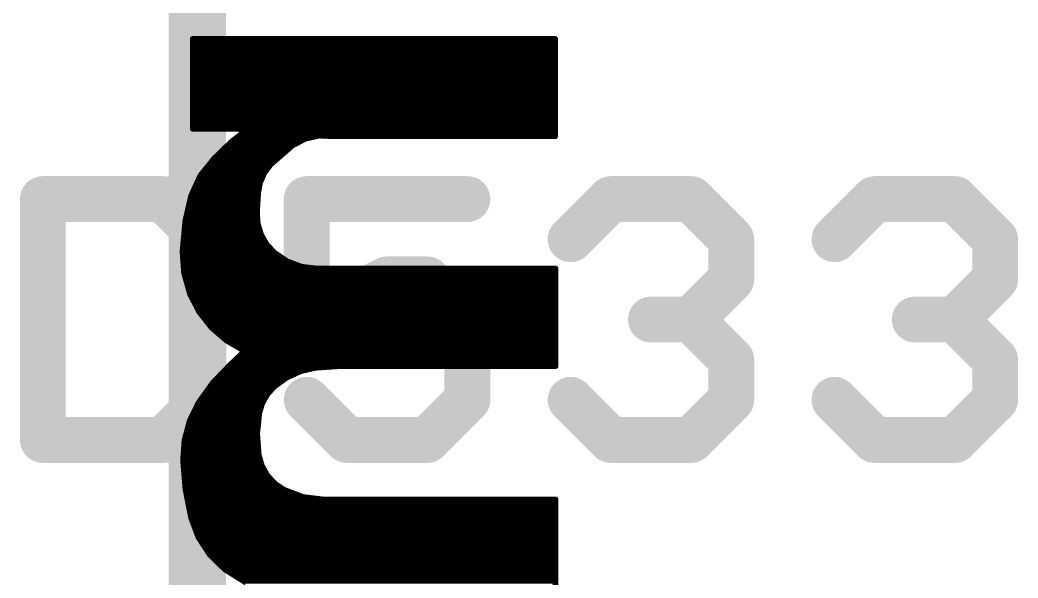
# Model space of a CAD drawing. Extents: x -4.1 to 20.4, y -14 to 28.1.
# Drawn here: x 7.977 to 12.4, y 3.899 to 6.373 of the extents above; entities that cross this region are included whole.
import ezdxf

# ---------------------------------------------------------------- set-up
doc = ezdxf.new("R2010")
doc.units = 0
for name, color, linetype in [('1', 12, 'CONTINUOUS'), ('21', 41, 'CONTINUOUS'), ('22', 40, 'CONTINUOUS')]:
    doc.layers.add(name, color=color, linetype=linetype)

msp = doc.modelspace()

# ---------------------------------------------------------------- linework, layer by layer
at = {"layer": '1', "const_width": 0.254}
msp.add_lwpolyline([(8.763, 11.43), (8.763, 2.413)], dxfattribs=at)
at = {"layer": '21', "const_width": 0.2032}
for points in [[(8.0782, 5.5788), (8.0782, 4.511)], [(8.6121, 5.5788), (8.0782, 5.5788)], [(8.79, 5.4008), (8.6121, 5.5788)], [(9.9594, 5.5788), (9.2476, 5.5788)], [(9.2476, 5.5788), (9.2476, 5.0449)], [(10.417, 5.4008), (10.5949, 5.5788)], [(10.5949, 5.5788), (10.9508, 5.5788)], [(10.9508, 5.5788), (11.1288, 5.4008)], [(11.5864, 5.4008), (11.7643, 5.5788)], [(11.7643, 5.5788), (12.1202, 5.5788)], [(12.1202, 5.5788), (12.2982, 5.4008)], [(8.79, 4.689), (8.79, 5.4008)], [(11.1288, 5.4008), (11.1288, 5.2229)], [(12.2982, 5.4008), (12.2982, 5.2229)], [(9.2476, 5.0449), (9.6035, 5.2229)], [(9.6035, 5.2229), (9.7815, 5.2229)], [(9.7815, 5.2229), (9.9594, 5.0449)], [(11.1288, 5.2229), (10.9508, 5.0449)], [(12.2982, 5.2229), (12.1202, 5.0449)], [(9.9594, 5.0449), (9.9594, 4.689)], [(10.9508, 5.0449), (10.7729, 5.0449)], [(10.9508, 5.0449), (11.1288, 4.8669)], [(12.1202, 5.0449), (11.9423, 5.0449)], [(12.1202, 5.0449), (12.2982, 4.8669)], [(11.1288, 4.8669), (11.1288, 4.689)], [(12.2982, 4.8669), (12.2982, 4.689)], [(8.6121, 4.511), (8.79, 4.689)], [(9.4255, 4.511), (9.2476, 4.689)], [(9.9594, 4.689), (9.7815, 4.511)], [(10.5949, 4.511), (10.417, 4.689)], [(11.1288, 4.689), (10.9508, 4.511)], [(11.7643, 4.511), (11.5864, 4.689)], [(12.2982, 4.689), (12.1202, 4.511)], [(8.0782, 4.511), (8.6121, 4.511)], [(9.7815, 4.511), (9.4255, 4.511)], [(10.9508, 4.511), (10.5949, 4.511)], [(12.1202, 4.511), (11.7643, 4.511)]]:
    msp.add_lwpolyline(points, dxfattribs=at)
at = {"layer": '21', "const_width": 0.1016}
for points in [[(8.129, 5.5788, 1), (8.0274, 5.5788)], [(8.0782, 5.6296, 1), (8.0782, 5.528)], [(8.648, 5.6147, 1), (8.5761, 5.5428)], [(8.6121, 5.528, 1), (8.6121, 5.6296)], [(9.2476, 5.6296, 1), (9.2476, 5.528)], [(9.2984, 5.5788, 1), (9.1968, 5.5788)], [(9.9594, 5.528, 1), (9.9594, 5.6296)], [(10.5949, 5.6296, 1), (10.5949, 5.528)], [(10.6309, 5.5428, 1), (10.559, 5.6147)], [(10.9868, 5.6147, 1), (10.9149, 5.5428)], [(10.9508, 5.528, 1), (10.9508, 5.6296)], [(11.7643, 5.6296, 1), (11.7643, 5.528)], [(11.8003, 5.5428, 1), (11.7284, 5.6147)], [(12.1562, 5.6147, 1), (12.0843, 5.5428)], [(12.1202, 5.528, 1), (12.1202, 5.6296)], [(8.8408, 5.4008, 1), (8.7392, 5.4008)], [(8.7541, 5.3649, 1), (8.8259, 5.4367)], [(10.3811, 5.4367, 1), (10.4529, 5.3649)], [(11.1796, 5.4008, 1), (11.078, 5.4008)], [(11.0929, 5.3649, 1), (11.1647, 5.4367)], [(11.5505, 5.4367, 1), (11.6223, 5.3649)], [(12.349, 5.4008, 1), (12.2474, 5.4008)], [(12.2623, 5.3649, 1), (12.3341, 5.4367)], [(9.6035, 5.2736, 1), (9.6035, 5.1721)], [(9.6262, 5.1774, 1), (9.5808, 5.2683)], [(9.8174, 5.2588, 1), (9.7455, 5.1869)], [(9.7815, 5.1721, 1), (9.7815, 5.2736)], [(11.1647, 5.1869, 1), (11.0929, 5.2588)], [(12.3341, 5.1869, 1), (12.2623, 5.2588)], [(11.078, 5.2229, 1), (11.1796, 5.2229)], [(12.2474, 5.2229, 1), (12.349, 5.2229)], [(9.2249, 5.0903, 1), (9.2703, 4.9995)], [(10.0102, 5.0449, 1), (9.9086, 5.0449)], [(9.9235, 5.009, 1), (9.9953, 5.0808)], [(10.7729, 5.0957, 1), (10.7729, 4.9941)], [(10.9868, 5.0808, 1), (10.9149, 5.009)], [(10.9149, 5.0808, 1), (10.9868, 5.009)], [(10.9508, 4.9941, 1), (10.9508, 5.0957)], [(11.9423, 5.0957, 1), (11.9423, 4.9941)], [(12.1562, 5.0808, 1), (12.0843, 5.009)], [(12.0843, 5.0808, 1), (12.1562, 5.009)], [(12.1202, 4.9941, 1), (12.1202, 5.0957)], [(9.1968, 5.0449, 1), (9.2984, 5.0449)], [(11.1796, 4.8669, 1), (11.078, 4.8669)], [(12.349, 4.8669, 1), (12.2474, 4.8669)], [(11.0929, 4.831, 1), (11.1647, 4.9029)], [(12.2623, 4.831, 1), (12.3341, 4.9029)], [(8.8259, 4.6531, 1), (8.7541, 4.7249)], [(9.2835, 4.7249, 1), (9.2117, 4.6531)], [(9.9953, 4.6531, 1), (9.9235, 4.7249)], [(10.4529, 4.7249, 1), (10.3811, 4.6531)], [(11.1647, 4.6531, 1), (11.0929, 4.7249)], [(11.6223, 4.7249, 1), (11.5505, 4.6531)], [(12.3341, 4.6531, 1), (12.2623, 4.7249)], [(8.7392, 4.689, 1), (8.8408, 4.689)], [(9.9086, 4.689, 1), (10.0102, 4.689)], [(11.078, 4.689, 1), (11.1796, 4.689)], [(12.2474, 4.689, 1), (12.349, 4.689)], [(8.0782, 4.5618, 1), (8.0782, 4.4602)], [(8.6121, 4.4602, 1), (8.6121, 4.5618)], [(9.4255, 4.5618, 1), (9.4255, 4.4602)], [(9.7815, 4.4602, 1), (9.7815, 4.5618)], [(10.5949, 4.5618, 1), (10.5949, 4.4602)], [(10.9508, 4.4602, 1), (10.9508, 4.5618)], [(11.7643, 4.5618, 1), (11.7643, 4.4602)], [(12.1202, 4.4602, 1), (12.1202, 4.5618)], [(8.0274, 4.511, 1), (8.129, 4.511)], [(8.5761, 4.547, 1), (8.648, 4.4751)], [(9.3896, 4.4751, 1), (9.4615, 4.547)], [(9.7455, 4.547, 1), (9.8174, 4.4751)], [(10.559, 4.4751, 1), (10.6309, 4.547)], [(10.9149, 4.547, 1), (10.9868, 4.4751)], [(11.7284, 4.4751, 1), (11.8003, 4.547)], [(12.0843, 4.547, 1), (12.1562, 4.4751)]]:
    msp.add_lwpolyline(points, format="xyb", dxfattribs=at)
at = {"layer": '22', "const_width": 0.0254}
for points in [[(10.348, 6.289), (8.7427, 6.289)], [(8.7427, 6.289), (8.7427, 5.8903)], [(8.7427, 6.2738), (10.348, 6.2738)], [(10.348, 5.8572), (10.348, 6.289)], [(8.7427, 6.2484), (10.348, 6.2484)], [(8.7427, 6.223), (10.348, 6.223)], [(8.7427, 6.1976), (10.348, 6.1976)], [(8.7427, 6.1722), (10.348, 6.1722)], [(8.7427, 6.1468), (10.348, 6.1468)], [(8.7427, 6.1214), (10.348, 6.1214)], [(8.7427, 6.096), (10.348, 6.096)], [(8.7427, 6.0706), (10.348, 6.0706)], [(8.7427, 6.0452), (10.348, 6.0452)], [(8.7427, 6.0198), (10.348, 6.0198)], [(8.7427, 5.9944), (10.348, 5.9944)], [(8.7427, 5.969), (10.348, 5.969)], [(8.7427, 5.9436), (10.348, 5.9436)], [(8.7427, 5.9182), (10.348, 5.9182)], [(8.7427, 5.8928), (10.348, 5.8928)], [(8.7427, 5.8903), (8.9637, 5.8903)], [(8.9637, 5.8903), (8.9586, 5.8674)], [(8.9154, 5.8344), (8.8367, 5.7582)], [(8.9586, 5.8674), (8.9154, 5.8344)], [(8.9253, 5.842), (9.2328, 5.842)], [(8.9586, 5.8674), (10.348, 5.8674)], [(9.1846, 5.8166), (9.2412, 5.8464)], [(9.2412, 5.8464), (9.3036, 5.8603)], [(9.3036, 5.8603), (9.3675, 5.8572)], [(9.3675, 5.8572), (10.348, 5.8572)], [(8.8708, 5.7912), (9.1554, 5.7912)], [(8.897, 5.8166), (9.1846, 5.8166)], [(9.0881, 5.7328), (9.1846, 5.8166)], [(8.8367, 5.7582), (8.7755, 5.682)], [(8.8224, 5.7404), (9.0968, 5.7404)], [(8.8445, 5.7658), (9.1261, 5.7658)], [(8.802, 5.715), (9.0747, 5.715)], [(9.0409, 5.6521), (9.0598, 5.6952)], [(9.0598, 5.6952), (9.0881, 5.7328)], [(8.7755, 5.682), (8.7351, 5.5931)], [(8.7674, 5.6642), (9.0462, 5.6642)], [(8.7816, 5.6896), (9.0574, 5.6896)], [(9.0322, 5.6058), (9.0409, 5.6521)], [(8.7443, 5.6134), (9.0336, 5.6134)], [(8.7559, 5.6388), (9.0384, 5.6388)], [(9.0272, 5.5194), (9.0322, 5.6058)], [(8.7351, 5.5931), (8.7097, 5.4839)], [(8.728, 5.5626), (9.0297, 5.5626)], [(8.7339, 5.588), (9.0312, 5.588)], [(8.7221, 5.5372), (9.0282, 5.5372)], [(9.0305, 5.4696), (9.0272, 5.5194)], [(8.7097, 5.4839), (8.697, 5.3467)], [(8.7103, 5.4864), (9.0294, 5.4864)], [(8.7162, 5.5118), (9.0277, 5.5118)], [(8.7052, 5.4356), (9.0407, 5.4356)], [(8.7076, 5.461), (9.0331, 5.461)], [(9.0449, 5.4217), (9.0305, 5.4696)], [(8.7005, 5.3848), (9.0659, 5.3848)], [(8.7029, 5.4102), (9.0515, 5.4102)], [(9.0696, 5.3784), (9.0449, 5.4217)], [(8.697, 5.3467), (8.7039, 5.251)], [(8.6982, 5.3594), (9.087, 5.3594)], [(9.1034, 5.3416), (9.0696, 5.3784)], [(9.1606, 5.3029), (9.1034, 5.3416)], [(8.6979, 5.334), (9.1146, 5.334)], [(8.6998, 5.3086), (9.1521, 5.3086)], [(9.2253, 5.2787), (9.1606, 5.3029)], [(8.7016, 5.2832), (9.2133, 5.2832)], [(8.7034, 5.2578), (10.3505, 5.2578)], [(8.7039, 5.251), (8.73, 5.1587)], [(9.2939, 5.2705), (9.2253, 5.2787)], [(10.3505, 5.2705), (9.2939, 5.2705)], [(10.3505, 4.8387), (10.3505, 5.2705)], [(8.7092, 5.2324), (10.3505, 5.2324)], [(8.7164, 5.207), (10.3505, 5.207)], [(8.7235, 5.1816), (10.3505, 5.1816)], [(8.73, 5.1587), (8.7703, 5.0797)], [(8.7313, 5.1562), (10.3505, 5.1562)], [(8.7442, 5.1308), (10.3505, 5.1308)], [(8.7572, 5.1054), (10.3505, 5.1054)], [(8.7702, 5.08), (10.3505, 5.08)], [(8.7703, 5.0797), (8.825, 5.0099)], [(8.79, 5.0546), (10.3505, 5.0546)], [(8.8098, 5.0292), (10.3505, 5.0292)], [(8.825, 5.0099), (8.8919, 4.9517)], [(8.8319, 5.0038), (10.3505, 5.0038)], [(8.8612, 4.9784), (10.3505, 4.9784)], [(8.8904, 4.953), (10.3505, 4.953)], [(8.8919, 4.9517), (8.9687, 4.9073)], [(8.9336, 4.9276), (10.3505, 4.9276)], [(8.9651, 4.8986), (8.956, 4.8895)], [(8.9678, 4.9026), (8.9651, 4.8986)], [(8.9675, 4.9022), (10.3505, 4.9022)], [(8.9687, 4.9073), (8.9678, 4.9026)], [(8.956, 4.8895), (8.9078, 4.8438)], [(8.9426, 4.8768), (10.3505, 4.8768)], [(8.9078, 4.8438), (8.8319, 4.765)], [(8.8907, 4.826), (9.2643, 4.826)], [(8.9158, 4.8514), (10.3505, 4.8514)], [(9.1583, 4.7874), (9.22, 4.8157)], [(9.22, 4.8157), (9.2862, 4.8311)], [(9.2862, 4.8311), (9.398, 4.8387)], [(9.398, 4.8387), (10.3505, 4.8387)], [(8.8319, 4.765), (8.7681, 4.6761)], [(8.8417, 4.7752), (9.1416, 4.7752)], [(8.8662, 4.8006), (9.1872, 4.8006)], [(9.1034, 4.7473), (9.1583, 4.7874)], [(8.8028, 4.7244), (9.0828, 4.7244)], [(8.821, 4.7498), (9.1068, 4.7498)], [(9.073, 4.7135), (9.1034, 4.7473)], [(8.7681, 4.6761), (8.7288, 4.5956)], [(8.7845, 4.699), (9.0648, 4.699)], [(9.0506, 4.6739), (9.073, 4.7135)], [(8.7545, 4.6482), (9.0428, 4.6482)], [(8.7669, 4.6736), (9.0505, 4.6736)], [(9.0373, 4.6304), (9.0506, 4.6739)], [(8.7288, 4.5956), (8.7056, 4.509)], [(8.7297, 4.5974), (9.0339, 4.5974)], [(8.7421, 4.6228), (9.0365, 4.6228)], [(9.0278, 4.5378), (9.0373, 4.6304)], [(8.7157, 4.5466), (9.0287, 4.5466)], [(8.7225, 4.572), (9.0313, 4.572)], [(8.7056, 4.509), (8.6995, 4.4196)], [(8.7089, 4.5212), (9.0291, 4.5212)], [(9.0348, 4.445), (9.0278, 4.5378)], [(8.703, 4.4704), (9.0329, 4.4704)], [(8.7047, 4.4958), (9.031, 4.4958)], [(8.6995, 4.4196), (8.7102, 4.2916)], [(8.6995, 4.4196), (9.042, 4.4196)], [(8.7012, 4.445), (9.0348, 4.445)], [(9.0483, 4.3975), (9.0348, 4.445)], [(8.7016, 4.3942), (9.0502, 4.3942)], [(8.7038, 4.3688), (9.0644, 4.3688)], [(9.0724, 4.3544), (9.0483, 4.3975)], [(8.7059, 4.3434), (9.0825, 4.3434)], [(9.1057, 4.3179), (9.0724, 4.3544)], [(8.708, 4.318), (9.1057, 4.318)], [(8.7101, 4.2926), (9.1428, 4.2926)], [(8.7102, 4.2916), (8.7351, 4.1656)], [(9.1465, 4.2901), (9.1057, 4.3179)], [(9.2315, 4.2579), (9.1465, 4.2901)], [(8.715, 4.2672), (9.2069, 4.2672)], [(8.7201, 4.2418), (10.3505, 4.2418)], [(9.3218, 4.2469), (9.2315, 4.2579)], [(10.3505, 4.2469), (9.3218, 4.2469)], [(10.3505, 3.8227), (10.3505, 4.2469)], [(8.7251, 4.2164), (10.3505, 4.2164)], [(8.7301, 4.191), (10.3505, 4.191)], [(8.7351, 4.1656), (8.7678, 4.079)], [(8.7351, 4.1656), (10.3505, 4.1656)], [(8.7447, 4.1402), (10.3505, 4.1402)], [(8.7542, 4.1148), (10.3505, 4.1148)], [(8.7638, 4.0894), (10.3505, 4.0894)], [(8.7678, 4.079), (8.8185, 4.0015)], [(8.7776, 4.064), (10.3505, 4.064)], [(8.7942, 4.0386), (10.3505, 4.0386)], [(8.8108, 4.0132), (10.3505, 4.0132)], [(8.8185, 4.0015), (8.8849, 3.937)], [(8.8326, 3.9878), (10.3505, 3.9878)], [(8.8588, 3.9624), (10.3505, 3.9624)], [(8.8849, 3.937), (8.9788, 3.8782)], [(8.8849, 3.937), (10.3505, 3.937)], [(8.9255, 3.9116), (10.3505, 3.9116)], [(8.966, 3.8862), (10.3505, 3.8862)]]:
    msp.add_lwpolyline(points, dxfattribs=at)
at = {"layer": '22', "const_width": 0.0127}
for points in [[(8.7427, 6.2954, 1), (8.7427, 6.2827)], [(8.7427, 6.2802, 1), (8.7427, 6.2675)], [(8.7491, 6.289, 1), (8.7364, 6.289)], [(10.3544, 6.289, 1), (10.3417, 6.289)], [(10.348, 6.2827, 1), (10.348, 6.2954)], [(10.348, 6.2675, 1), (10.348, 6.2802)], [(8.7427, 6.2548, 1), (8.7427, 6.242)], [(10.348, 6.242, 1), (10.348, 6.2548)], [(8.7427, 6.2294, 1), (8.7427, 6.2166)], [(8.7427, 6.204, 1), (8.7427, 6.1913)], [(10.348, 6.2166, 1), (10.348, 6.2294)], [(10.348, 6.1913, 1), (10.348, 6.204)], [(8.7427, 6.1786, 1), (8.7427, 6.1658)], [(8.7427, 6.1532, 1), (8.7427, 6.1405)], [(10.348, 6.1658, 1), (10.348, 6.1786)], [(10.348, 6.1405, 1), (10.348, 6.1532)], [(8.7427, 6.1278, 1), (8.7427, 6.1151)], [(8.7427, 6.1024, 1), (8.7427, 6.0896)], [(10.348, 6.1151, 1), (10.348, 6.1278)], [(10.348, 6.0896, 1), (10.348, 6.1024)], [(8.7427, 6.077, 1), (8.7427, 6.0643)], [(10.348, 6.0643, 1), (10.348, 6.077)], [(8.7427, 6.0516, 1), (8.7427, 6.0389)], [(8.7427, 6.0262, 1), (8.7427, 6.0134)], [(10.348, 6.0389, 1), (10.348, 6.0516)], [(10.348, 6.0134, 1), (10.348, 6.0262)], [(8.7427, 6.0008, 1), (8.7427, 5.9881)], [(8.7427, 5.9754, 1), (8.7427, 5.9627)], [(10.348, 5.9881, 1), (10.348, 6.0008)], [(10.348, 5.9627, 1), (10.348, 5.9754)], [(8.7427, 5.95, 1), (8.7427, 5.9372)], [(8.7427, 5.9246, 1), (8.7427, 5.9119)], [(10.348, 5.9372, 1), (10.348, 5.95)], [(10.348, 5.9119, 1), (10.348, 5.9246)], [(8.7427, 5.8992, 1), (8.7427, 5.8864)], [(8.7427, 5.8967, 1), (8.7427, 5.8839)], [(8.7364, 5.8903, 1), (8.7491, 5.8903)], [(8.9699, 5.8889, 1), (8.9575, 5.8917)], [(8.9637, 5.8839, 1), (8.9637, 5.8967)], [(10.348, 5.8864, 1), (10.348, 5.8992)], [(8.9115, 5.8394, 1), (8.9193, 5.8294)], [(8.9198, 5.8298, 1), (8.911, 5.839)], [(8.9253, 5.8484, 1), (8.9253, 5.8357)], [(8.9586, 5.8738, 1), (8.9586, 5.861)], [(8.9524, 5.8688, 1), (8.9648, 5.866)], [(8.9625, 5.8624, 1), (8.9547, 5.8724)], [(9.2328, 5.8357, 1), (9.2328, 5.8484)], [(9.2398, 5.8526, 1), (9.2426, 5.8402)], [(9.2441, 5.8408, 1), (9.2382, 5.852)], [(9.3039, 5.8666, 1), (9.3033, 5.8539)], [(9.305, 5.8541, 1), (9.3022, 5.8665)], [(9.3675, 5.8636, 1), (9.3675, 5.8509)], [(9.3672, 5.8509, 1), (9.3678, 5.8635)], [(10.3417, 5.8572, 1), (10.3544, 5.8572)], [(10.348, 5.861, 1), (10.348, 5.8738)], [(10.348, 5.8509, 1), (10.348, 5.8636)], [(8.8708, 5.7976, 1), (8.8708, 5.7848)], [(8.897, 5.823, 1), (8.897, 5.8102)], [(9.1554, 5.7848, 1), (9.1554, 5.7976)], [(9.1816, 5.8222, 1), (9.1876, 5.811)], [(9.1888, 5.8118, 1), (9.1804, 5.8214)], [(9.1846, 5.8102, 1), (9.1846, 5.823)], [(8.8224, 5.7468, 1), (8.8224, 5.734)], [(8.8323, 5.7628, 1), (8.8411, 5.7536)], [(8.8417, 5.7542, 1), (8.8317, 5.7622)], [(8.8445, 5.7722, 1), (8.8445, 5.7595)], [(9.0968, 5.734, 1), (9.0968, 5.7468)], [(9.1261, 5.7595, 1), (9.1261, 5.7722)], [(8.802, 5.7214, 1), (8.802, 5.7086)], [(9.0656, 5.6926, 1), (9.054, 5.6977)], [(9.0747, 5.7086, 1), (9.0747, 5.7214)], [(9.0839, 5.7376, 1), (9.0923, 5.728)], [(9.0932, 5.729, 1), (9.083, 5.7366)], [(8.7674, 5.6706, 1), (8.7674, 5.6578)], [(8.7706, 5.686, 1), (8.7805, 5.6781)], [(8.7813, 5.6794, 1), (8.7698, 5.6847)], [(8.7816, 5.696, 1), (8.7816, 5.6833)], [(9.0471, 5.6509, 1), (9.0346, 5.6532)], [(9.0462, 5.6578, 1), (9.0462, 5.6706)], [(9.0547, 5.699, 1), (9.0649, 5.6913)], [(9.0574, 5.6833, 1), (9.0574, 5.696)], [(8.7443, 5.6198, 1), (8.7443, 5.6071)], [(8.7559, 5.6452, 1), (8.7559, 5.6325)], [(9.0385, 5.6054, 1), (9.0259, 5.6062)], [(9.0336, 5.6071, 1), (9.0336, 5.6198)], [(9.035, 5.6546, 1), (9.0467, 5.6495)], [(9.0384, 5.6325, 1), (9.0384, 5.6452)], [(8.728, 5.569, 1), (8.728, 5.5563)], [(8.7339, 5.5944, 1), (8.7339, 5.5816)], [(8.7293, 5.5957, 1), (8.7409, 5.5905)], [(8.7413, 5.5917, 1), (8.7289, 5.5945)], [(9.026, 5.607, 1), (9.0384, 5.6046)], [(9.0297, 5.5563, 1), (9.0297, 5.569)], [(9.0312, 5.5816, 1), (9.0312, 5.5944)], [(8.7221, 5.5436, 1), (8.7221, 5.5309)], [(9.0335, 5.5198, 1), (9.0209, 5.519)], [(9.0282, 5.5309, 1), (9.0282, 5.5436)], [(8.7035, 5.4853, 1), (8.7159, 5.4825)], [(8.716, 5.4833, 1), (8.7034, 5.4845)], [(8.7103, 5.4928, 1), (8.7103, 5.4801)], [(8.7162, 5.5182, 1), (8.7162, 5.5054)], [(9.0209, 5.5198, 1), (9.0335, 5.519)], [(9.0277, 5.5054, 1), (9.0277, 5.5182)], [(9.0294, 5.4801, 1), (9.0294, 5.4928)], [(8.7052, 5.442, 1), (8.7052, 5.4292)], [(8.7076, 5.4674, 1), (8.7076, 5.4546)], [(9.0366, 5.4714, 1), (9.0244, 5.4677)], [(9.0242, 5.4692, 1), (9.0368, 5.47)], [(9.0331, 5.4546, 1), (9.0331, 5.4674)], [(9.0407, 5.4292, 1), (9.0407, 5.442)], [(8.7005, 5.3912, 1), (8.7005, 5.3784)], [(8.7029, 5.4166, 1), (8.7029, 5.4039)], [(9.0504, 5.4249, 1), (9.0394, 5.4186)], [(9.0388, 5.4199, 1), (9.051, 5.4236)], [(9.0515, 5.4039, 1), (9.0515, 5.4166)], [(9.0659, 5.3784, 1), (9.0659, 5.3912)], [(8.7033, 5.3472, 1), (8.6907, 5.3462)], [(8.6907, 5.3473, 1), (8.7033, 5.3461)], [(8.6982, 5.3658, 1), (8.6982, 5.353)], [(9.0743, 5.3827, 1), (9.0649, 5.3741)], [(9.0641, 5.3752, 1), (9.0751, 5.3815)], [(9.087, 5.353, 1), (9.087, 5.3658)], [(9.107, 5.3469, 1), (9.0998, 5.3363)], [(9.0987, 5.3373, 1), (9.1081, 5.3459)], [(8.6979, 5.3404, 1), (8.6979, 5.3277)], [(8.6998, 5.315, 1), (8.6998, 5.3022)], [(9.1146, 5.3277, 1), (9.1146, 5.3404)], [(9.1521, 5.3022, 1), (9.1521, 5.315)], [(9.1628, 5.3088, 1), (9.1584, 5.2969)], [(9.157, 5.2976, 1), (9.1642, 5.3081)], [(8.7016, 5.2896, 1), (8.7016, 5.2768)], [(8.7034, 5.2642, 1), (8.7034, 5.2515)], [(8.7101, 5.2527, 1), (8.6978, 5.2493)], [(9.2133, 5.2768, 1), (9.2133, 5.2896)], [(9.2261, 5.285, 1), (9.2246, 5.2724)], [(9.2231, 5.2728, 1), (9.2275, 5.2847)], [(9.2939, 5.2769, 1), (9.2939, 5.2641)], [(9.2931, 5.2642, 1), (9.2947, 5.2768)], [(10.3568, 5.2705, 1), (10.3442, 5.2705)], [(10.3505, 5.2641, 1), (10.3505, 5.2769)], [(10.3505, 5.2515, 1), (10.3505, 5.2642)], [(8.6976, 5.2506, 1), (8.7103, 5.2515)], [(8.7092, 5.2388, 1), (8.7092, 5.226)], [(8.7164, 5.2134, 1), (8.7164, 5.2006)], [(10.3505, 5.226, 1), (10.3505, 5.2388)], [(10.3505, 5.2006, 1), (10.3505, 5.2134)], [(8.7235, 5.188, 1), (8.7235, 5.1753)], [(10.3505, 5.1753, 1), (10.3505, 5.188)], [(8.7357, 5.1616, 1), (8.7243, 5.1558)], [(8.7239, 5.157, 1), (8.7361, 5.1604)], [(8.7313, 5.1626, 1), (8.7313, 5.1498)], [(8.7442, 5.1372, 1), (8.7442, 5.1244)], [(10.3505, 5.1498, 1), (10.3505, 5.1626)], [(10.3505, 5.1244, 1), (10.3505, 5.1372)], [(8.7572, 5.1118, 1), (8.7572, 5.0991)], [(8.7702, 5.0864, 1), (8.7702, 5.0736)], [(8.7753, 5.0836, 1), (8.7653, 5.0758)], [(8.7647, 5.0768, 1), (8.776, 5.0826)], [(10.3505, 5.0991, 1), (10.3505, 5.1118)], [(10.3505, 5.0736, 1), (10.3505, 5.0864)], [(8.79, 5.061, 1), (8.79, 5.0483)], [(10.3505, 5.0483, 1), (10.3505, 5.061)], [(8.8098, 5.0356, 1), (8.8098, 5.0229)], [(8.8291, 5.0146, 1), (8.8208, 5.0051)], [(8.82, 5.0059, 1), (8.83, 5.0138)], [(8.8319, 5.0102, 1), (8.8319, 4.9974)], [(10.3505, 5.0229, 1), (10.3505, 5.0356)], [(10.3505, 4.9974, 1), (10.3505, 5.0102)], [(8.8612, 4.9848, 1), (8.8612, 4.9721)], [(8.8904, 4.9594, 1), (8.8904, 4.9466)], [(8.8951, 4.9572, 1), (8.8887, 4.9462)], [(8.8877, 4.9469, 1), (8.8961, 4.9565)], [(10.3505, 4.9721, 1), (10.3505, 4.9848)], [(10.3505, 4.9466, 1), (10.3505, 4.9594)], [(8.9336, 4.934, 1), (8.9336, 4.9212)], [(8.9696, 4.8941, 1), (8.9606, 4.9031)], [(8.9675, 4.9086, 1), (8.9675, 4.8959)], [(8.9615, 4.9038, 1), (8.974, 4.9014)], [(8.9749, 4.9061, 1), (8.9625, 4.9085)], [(8.973, 4.899, 1), (8.9625, 4.9061)], [(8.9655, 4.9018, 1), (8.9719, 4.9128)], [(10.3505, 4.9212, 1), (10.3505, 4.934)], [(10.3505, 4.8959, 1), (10.3505, 4.9086)], [(8.9426, 4.8832, 1), (8.9426, 4.8704)], [(8.9515, 4.894, 1), (8.9605, 4.885)], [(8.9604, 4.8849, 1), (8.9516, 4.8941)], [(8.9598, 4.9021, 1), (8.9704, 4.8951)], [(10.3505, 4.8704, 1), (10.3505, 4.8832)], [(8.8907, 4.8324, 1), (8.8907, 4.8197)], [(8.9034, 4.8484, 1), (8.9122, 4.8392)], [(8.9124, 4.8394, 1), (8.9032, 4.8482)], [(8.9158, 4.8578, 1), (8.9158, 4.845)], [(9.2186, 4.8219, 1), (9.2215, 4.8095)], [(9.2227, 4.8099, 1), (9.2174, 4.8214)], [(9.2643, 4.8197, 1), (9.2643, 4.8324)], [(9.2858, 4.8374, 1), (9.2866, 4.8248)], [(9.2876, 4.8249, 1), (9.2848, 4.8373)], [(9.398, 4.8451, 1), (9.398, 4.8323)], [(9.3984, 4.8324, 1), (9.3976, 4.845)], [(10.3442, 4.8387, 1), (10.3568, 4.8387)], [(10.3505, 4.845, 1), (10.3505, 4.8578)], [(10.3505, 4.8323, 1), (10.3505, 4.8451)], [(8.8371, 4.7613, 1), (8.8267, 4.7687)], [(8.8417, 4.7816, 1), (8.8417, 4.7688)], [(8.8662, 4.807, 1), (8.8662, 4.7942)], [(9.1416, 4.7688, 1), (9.1416, 4.7816)], [(9.1556, 4.7931, 1), (9.1609, 4.7816)], [(9.162, 4.7822, 1), (9.1545, 4.7925)], [(9.1872, 4.7942, 1), (9.1872, 4.807)], [(8.8028, 4.7308, 1), (8.8028, 4.718)], [(8.821, 4.7562, 1), (8.821, 4.7435)], [(8.8273, 4.7694, 1), (8.8365, 4.7606)], [(9.0828, 4.718, 1), (9.0828, 4.7308)], [(9.0997, 4.7524, 1), (9.1071, 4.7422)], [(9.1081, 4.7431, 1), (9.0987, 4.7515)], [(9.1068, 4.7435, 1), (9.1068, 4.7562)], [(8.7738, 4.6733, 1), (8.7624, 4.6789)], [(8.7845, 4.7054, 1), (8.7845, 4.6926)], [(9.0648, 4.6926, 1), (9.0648, 4.7054)], [(9.0683, 4.7177, 1), (9.0777, 4.7092)], [(9.0785, 4.7103, 1), (9.0675, 4.7166)], [(8.7545, 4.6546, 1), (8.7545, 4.6418)], [(8.7669, 4.68, 1), (8.7669, 4.6673)], [(8.7629, 4.6798, 1), (8.7733, 4.6724)], [(9.0428, 4.6418, 1), (9.0428, 4.6546)], [(9.0451, 4.677, 1), (9.0562, 4.6708)], [(9.0567, 4.672, 1), (9.0446, 4.6757)], [(9.0505, 4.6673, 1), (9.0505, 4.68)], [(8.7231, 4.5984, 1), (8.7345, 4.5928)], [(8.7349, 4.5939, 1), (8.7227, 4.5972)], [(8.7297, 4.6038, 1), (8.7297, 4.5911)], [(8.7421, 4.6292, 1), (8.7421, 4.6164)], [(9.0312, 4.6323, 1), (9.0434, 4.6285)], [(9.0436, 4.6298, 1), (9.031, 4.631)], [(9.0339, 4.5911, 1), (9.0339, 4.6038)], [(9.0365, 4.6164, 1), (9.0365, 4.6292)], [(8.7157, 4.553, 1), (8.7157, 4.5403)], [(8.7225, 4.5784, 1), (8.7225, 4.5656)], [(9.0287, 4.5403, 1), (9.0287, 4.553)], [(9.0313, 4.5656, 1), (9.0313, 4.5784)], [(8.712, 4.5086, 1), (8.6993, 4.5094)], [(8.6995, 4.5106, 1), (8.7118, 4.5074)], [(8.7089, 4.5276, 1), (8.7089, 4.5149)], [(9.0342, 4.5383, 1), (9.0215, 4.5373)], [(9.0215, 4.5385, 1), (9.0342, 4.5372)], [(9.0291, 4.5149, 1), (9.0291, 4.5276)], [(8.703, 4.4768, 1), (8.703, 4.4641)], [(8.7047, 4.5022, 1), (8.7047, 4.4894)], [(9.031, 4.4894, 1), (9.031, 4.5022)], [(9.0329, 4.4641, 1), (9.0329, 4.4768)], [(8.6995, 4.426, 1), (8.6995, 4.4132)], [(8.7058, 4.4201, 1), (8.6932, 4.4191)], [(8.6932, 4.42, 1), (8.7058, 4.4192)], [(8.7012, 4.4514, 1), (8.7012, 4.4386)], [(9.0409, 4.4467, 1), (9.0287, 4.4433)], [(9.0285, 4.4445, 1), (9.0411, 4.4455)], [(9.0348, 4.4386, 1), (9.0348, 4.4514)], [(9.042, 4.4132, 1), (9.042, 4.426)], [(8.7016, 4.4006, 1), (8.7016, 4.3879)], [(8.7038, 4.3752, 1), (8.7038, 4.3624)], [(9.0539, 4.4006, 1), (9.0428, 4.3944)], [(9.0422, 4.3958, 1), (9.0545, 4.3993)], [(9.0502, 4.3879, 1), (9.0502, 4.4006)], [(9.0644, 4.3624, 1), (9.0644, 4.3752)], [(8.7059, 4.3498, 1), (8.7059, 4.337)], [(9.0771, 4.3587, 1), (9.0677, 4.3501)], [(9.0669, 4.3513, 1), (9.078, 4.3575)], [(9.0825, 4.337, 1), (9.0825, 4.3498)], [(8.708, 4.3244, 1), (8.708, 4.3117)], [(8.7101, 4.299, 1), (8.7101, 4.2862)], [(8.7164, 4.2928, 1), (8.704, 4.2904)], [(8.7039, 4.2911, 1), (8.7165, 4.2921)], [(9.1093, 4.3232, 1), (9.1021, 4.3127)], [(9.101, 4.3137, 1), (9.1104, 4.3222)], [(9.1057, 4.3117, 1), (9.1057, 4.3244)], [(9.1488, 4.296, 1), (9.1442, 4.2842)], [(9.1428, 4.2862, 1), (9.1428, 4.299)], [(9.1429, 4.2849, 1), (9.1501, 4.2953)], [(8.715, 4.2736, 1), (8.715, 4.2608)], [(8.7201, 4.2482, 1), (8.7201, 4.2355)], [(9.2069, 4.2608, 1), (9.2069, 4.2736)], [(9.2323, 4.2642, 1), (9.2308, 4.2515)], [(9.2293, 4.2519, 1), (9.2338, 4.2638)], [(9.3218, 4.2533, 1), (9.3218, 4.2405)], [(9.321, 4.2406, 1), (9.3226, 4.2532)], [(10.3568, 4.2469, 1), (10.3442, 4.2469)], [(10.3505, 4.2405, 1), (10.3505, 4.2533)], [(10.3505, 4.2355, 1), (10.3505, 4.2482)], [(8.7251, 4.2228, 1), (8.7251, 4.21)], [(8.7301, 4.1974, 1), (8.7301, 4.1846)], [(10.3505, 4.21, 1), (10.3505, 4.2228)], [(10.3505, 4.1846, 1), (10.3505, 4.1974)], [(8.7351, 4.172, 1), (8.7351, 4.1593)], [(8.741, 4.1678, 1), (8.7292, 4.1634)], [(8.7289, 4.1644, 1), (8.7413, 4.1668)], [(10.3505, 4.1593, 1), (10.3505, 4.172)], [(8.7447, 4.1466, 1), (8.7447, 4.1338)], [(8.7542, 4.1212, 1), (8.7542, 4.1084)], [(10.3505, 4.1338, 1), (10.3505, 4.1466)], [(10.3505, 4.1084, 1), (10.3505, 4.1212)], [(8.7638, 4.0958, 1), (8.7638, 4.0831)], [(8.7731, 4.0824, 1), (8.7624, 4.0755)], [(8.7618, 4.0767, 1), (8.7737, 4.0812)], [(8.7776, 4.0704, 1), (8.7776, 4.0576)], [(10.3505, 4.0831, 1), (10.3505, 4.0958)], [(10.3505, 4.0576, 1), (10.3505, 4.0704)], [(8.7942, 4.045, 1), (8.7942, 4.0323)], [(8.8108, 4.0196, 1), (8.8108, 4.0069)], [(10.3505, 4.0323, 1), (10.3505, 4.045)], [(10.3505, 4.0069, 1), (10.3505, 4.0196)], [(8.8229, 4.0061, 1), (8.8141, 3.997)], [(8.8132, 3.998, 1), (8.8238, 4.005)], [(8.8326, 3.9941, 1), (8.8326, 3.9815)], [(10.3505, 3.9815, 1), (10.3505, 3.9941)], [(8.8588, 3.9688, 1), (8.8588, 3.9561)], [(8.8849, 3.9434, 1), (8.8849, 3.9307)], [(8.8883, 3.9424, 1), (8.8815, 3.9316)], [(8.8805, 3.9324, 1), (8.8893, 3.9416)], [(10.3505, 3.9561, 1), (10.3505, 3.9688)], [(10.3505, 3.9307, 1), (10.3505, 3.9434)], [(8.9255, 3.9179, 1), (8.9255, 3.9053)], [(10.3505, 3.9053, 1), (10.3505, 3.9179)]]:
    msp.add_lwpolyline(points, format="xyb", dxfattribs=at)

doc.saveas('drawing.dxf')
